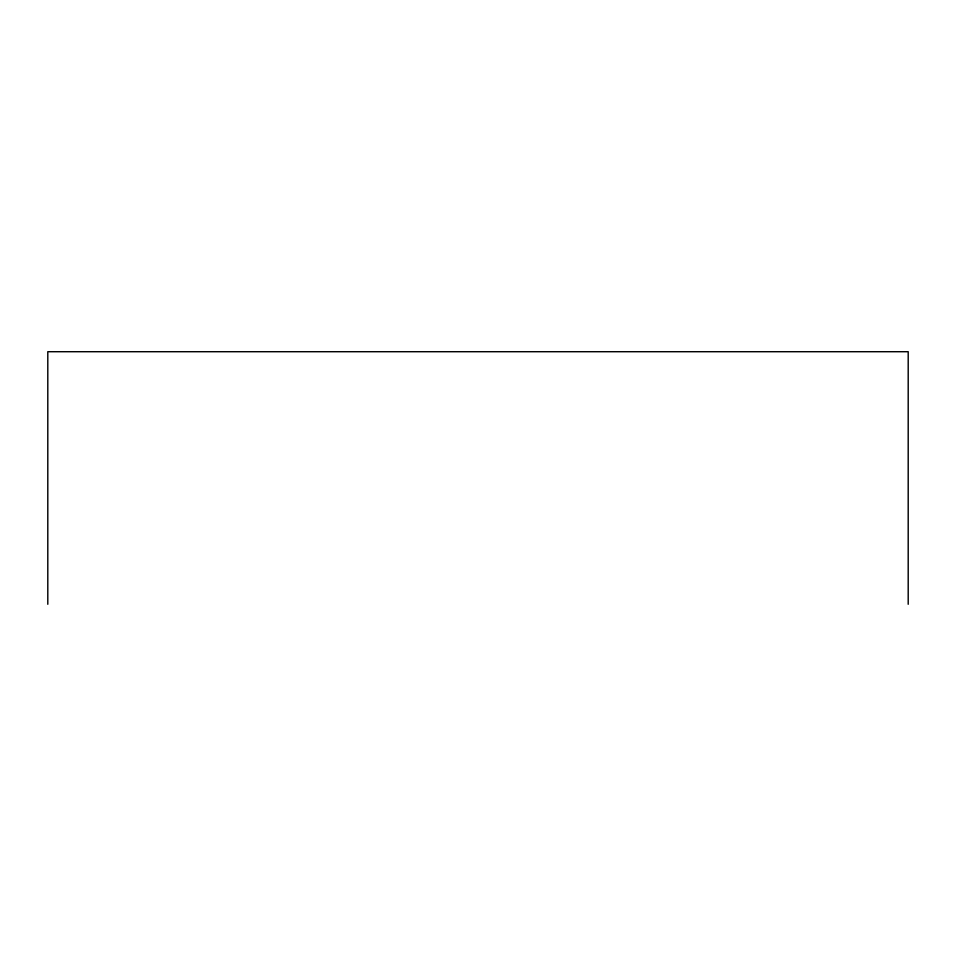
<?xml version="1.0" encoding="UTF-8"?>
<svg xmlns="http://www.w3.org/2000/svg" width="956" height="956" viewBox="0 0 956 956"><rect width="100%" height="100%" fill="white"/><g stroke="black" fill="none" stroke-linecap="round" stroke-linejoin="round"><path stroke-width="1.43" d="M908.2 604.288L908.2 351.712L47.8 351.712L47.8 604.288"/></g></svg>
